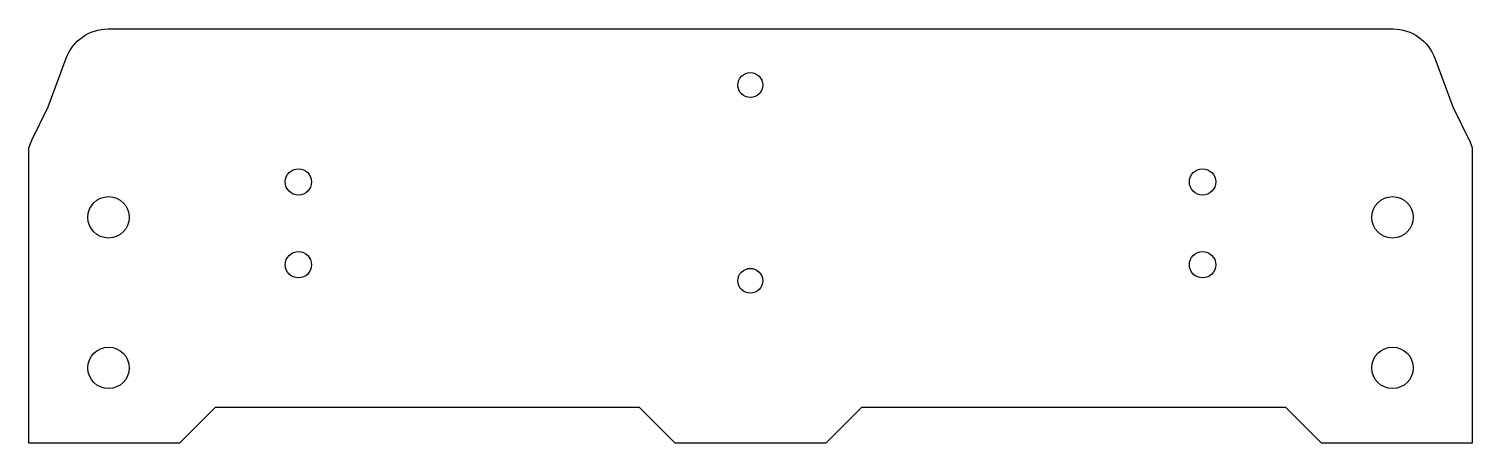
# Model space of a CAD drawing. Header units: millimetres. Extents: x -221 to -30, y -185 to -130.
import ezdxf

# ---------------------------------------------------------------- set-up
doc = ezdxf.new("R2010")
doc.units = ezdxf.units.MM
doc.layers.get('0').update_dxf_attribs({"linetype": 'CONTINUOUS'})

msp = doc.modelspace()

# ---------------------------------------------------------------- linework, layer by layer
msp.add_lwpolyline([(-110.73, -180.19), (-115.47, -184.93), (-135.47, -184.93), (-140.21, -180.19), (-196.51, -180.19), (-201.25, -184.93), (-221.25, -184.93), (-221.25, -145.68), (-220.88, -144.68), (-220.85, -144.68), (-218.71, -140.23), (-216.3, -133.79, -0.309589), (-210.76, -129.89), (-40.19, -129.89, -0.309589), (-34.64, -133.79), (-32.23, -140.23), (-30.09, -144.68), (-30.06, -144.68), (-29.69, -145.68), (-29.69, -184.93), (-49.69, -184.93), (-54.43, -180.19)], format="xyb", close=True)
for centre, radius in [((-125.5, -137.36), 1.65), ((-185.48, -150.23), 1.75), ((-65.47, -150.23), 1.75), ((-210.68, -154.93), 2.75), ((-40.26, -154.93), 2.75), ((-185.48, -161.23), 1.75), ((-65.47, -161.23), 1.75), ((-125.5, -163.36), 1.65), ((-210.68, -174.93), 2.75), ((-40.26, -174.93), 2.75)]:
    msp.add_circle(centre, radius)

doc.saveas('drawing.dxf')
